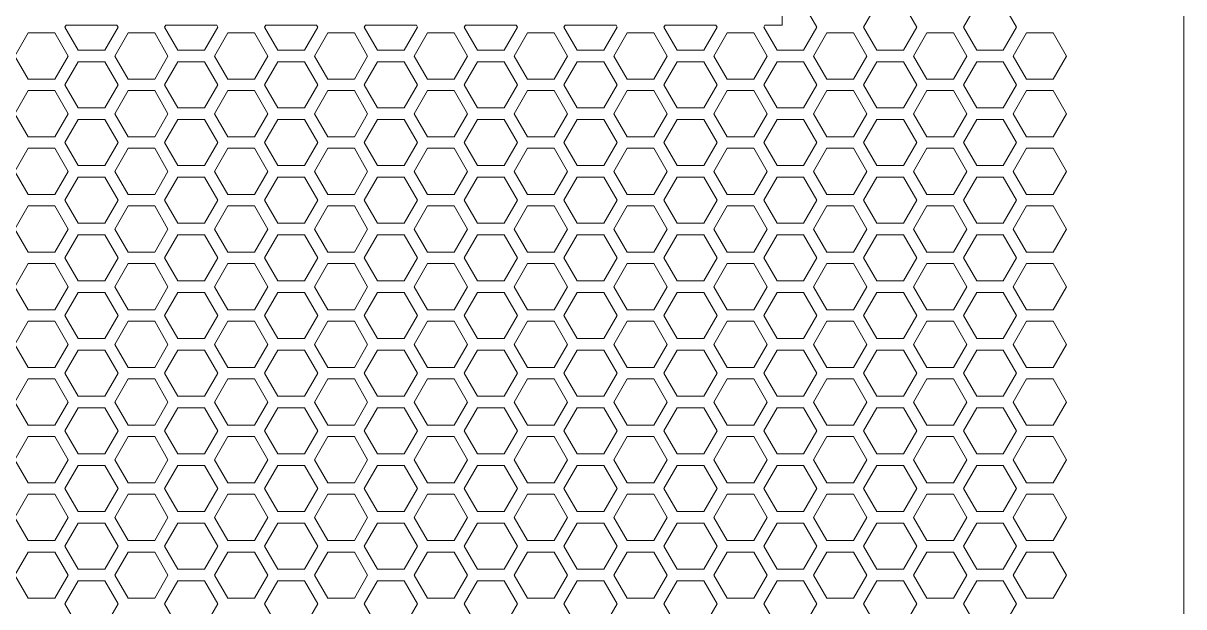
# Model space of a CAD drawing. Header units: millimetres. Extents: x 0 to 60, y -18 to 180.
# Drawn here: x 29.8 to 60, y 131.53 to 146.71 of the extents above; entities that cross this region are included whole.
import ezdxf

# ---------------------------------------------------------------- set-up
doc = ezdxf.new("R2010")
doc.units = ezdxf.units.MM
doc.layers.add('Visible (ANSI)', color=7, linetype='Continuous', lineweight=50)

msp = doc.modelspace()

# ---------------------------------------------------------------- linework, layer by layer
at = {"color": 0, "linetype": 'ByBlock', "lineweight": 5}
for p, q in [((60, 0), (60, 179.016)), ((60, 179), (60, 0)), ((60, 178.692), (60, 9.835)), ((60, 178.692), (60, 9.835)), ((60, 178.692), (60, 9.354)), ((60, 0), (60, 166.735))]:
    msp.add_line(p, q, dxfattribs=at)
at = {"lineweight": 5}
for p, q in [((60, 0), (60, 179)), ((60, 0), (60, 177.712)), ((60, 162), (60, 0))]:
    msp.add_line(p, q, dxfattribs=at)
at = {"color": 0, "lineweight": 5}
for p, q in [((50.454, 146.608), (50.108, 147.208)), ((52.013, 147.208), (51.666, 146.608)), ((53.052, 146.608), (52.706, 147.208)), ((54.611, 147.208), (54.264, 146.608)), ((55.65, 146.608), (55.304, 147.208)), ((30.914, 146.664), (30.882, 146.608)), ((30.882, 146.608), (31.229, 146.008)), ((31.922, 146.008), (32.268, 146.608)), ((32.268, 146.608), (32.236, 146.664)), ((33.512, 146.664), (33.48, 146.608)), ((33.48, 146.608), (33.827, 146.008)), ((34.52, 146.008), (34.866, 146.608)), ((34.866, 146.608), (34.834, 146.664)), ((36.11, 146.664), (36.078, 146.608)), ((36.078, 146.608), (36.425, 146.008)), ((37.118, 146.008), (37.464, 146.608)), ((37.464, 146.608), (37.432, 146.664)), ((38.708, 146.664), (38.676, 146.608)), ((38.676, 146.608), (39.023, 146.008)), ((39.716, 146.008), (40.062, 146.608)), ((40.062, 146.608), (40.03, 146.664)), ((41.306, 146.664), (41.274, 146.608)), ((41.274, 146.608), (41.621, 146.008)), ((42.314, 146.008), (42.66, 146.608)), ((42.66, 146.608), (42.628, 146.664)), ((43.904, 146.664), (43.872, 146.608)), ((43.872, 146.608), (44.219, 146.008)), ((44.912, 146.008), (45.258, 146.608)), ((45.258, 146.608), (45.226, 146.664)), ((46.502, 146.664), (46.47, 146.608)), ((46.47, 146.608), (46.817, 146.008)), ((47.51, 146.008), (47.856, 146.608)), ((47.856, 146.608), (47.824, 146.664)), ((49.1, 146.664), (49.068, 146.608)), ((49.068, 146.608), (49.415, 146.008)), ((50.108, 146.008), (50.454, 146.608)), ((51.666, 146.608), (52.013, 146.008)), ((52.706, 146.008), (53.052, 146.608)), ((54.264, 146.608), (54.611, 146.008)), ((55.304, 146.008), (55.65, 146.608)), ((29.93, 146.458), (29.583, 145.858)), ((30.623, 146.458), (29.93, 146.458)), ((30.969, 145.858), (30.623, 146.458)), ((32.528, 146.458), (32.181, 145.858)), ((33.221, 146.458), (32.528, 146.458)), ((33.567, 145.858), (33.221, 146.458)), ((35.126, 146.458), (34.779, 145.858)), ((35.819, 146.458), (35.126, 146.458)), ((36.165, 145.858), (35.819, 146.458)), ((37.724, 146.458), (37.377, 145.858)), ((38.417, 146.458), (37.724, 146.458)), ((38.763, 145.858), (38.417, 146.458)), ((40.322, 146.458), (39.975, 145.858)), ((41.015, 146.458), (40.322, 146.458)), ((41.361, 145.858), (41.015, 146.458)), ((42.92, 146.458), (42.573, 145.858)), ((43.613, 146.458), (42.92, 146.458)), ((43.959, 145.858), (43.613, 146.458)), ((45.518, 146.458), (45.171, 145.858)), ((46.211, 146.458), (45.518, 146.458)), ((46.557, 145.858), (46.211, 146.458)), ((48.116, 146.458), (47.769, 145.858)), ((48.809, 146.458), (48.116, 146.458)), ((49.155, 145.858), (48.809, 146.458)), ((50.714, 146.458), (50.367, 145.858)), ((51.407, 146.458), (50.714, 146.458)), ((51.753, 145.858), (51.407, 146.458)), ((53.312, 146.458), (52.965, 145.858)), ((54.005, 146.458), (53.312, 146.458)), ((54.351, 145.858), (54.005, 146.458)), ((55.91, 146.458), (55.563, 145.858)), ((56.603, 146.458), (55.91, 146.458)), ((56.949, 145.858), (56.603, 146.458)), ((31.229, 146.008), (31.922, 146.008)), ((33.827, 146.008), (34.52, 146.008)), ((36.425, 146.008), (37.118, 146.008)), ((39.023, 146.008), (39.716, 146.008)), ((41.621, 146.008), (42.314, 146.008)), ((44.219, 146.008), (44.912, 146.008)), ((46.817, 146.008), (47.51, 146.008)), ((49.415, 146.008), (50.108, 146.008)), ((52.013, 146.008), (52.706, 146.008)), ((54.611, 146.008), (55.304, 146.008)), ((29.583, 145.858), (29.93, 145.258)), ((30.623, 145.258), (30.969, 145.858)), ((31.229, 145.708), (30.882, 145.108)), ((31.922, 145.708), (31.229, 145.708)), ((32.268, 145.108), (31.922, 145.708)), ((32.181, 145.858), (32.528, 145.258)), ((33.221, 145.258), (33.567, 145.858)), ((33.827, 145.708), (33.48, 145.108)), ((34.52, 145.708), (33.827, 145.708)), ((34.866, 145.108), (34.52, 145.708)), ((34.779, 145.858), (35.126, 145.258)), ((35.819, 145.258), (36.165, 145.858)), ((36.425, 145.708), (36.078, 145.108)), ((37.118, 145.708), (36.425, 145.708)), ((37.464, 145.108), (37.118, 145.708)), ((37.377, 145.858), (37.724, 145.258)), ((38.417, 145.258), (38.763, 145.858)), ((39.023, 145.708), (38.676, 145.108)), ((39.716, 145.708), (39.023, 145.708)), ((40.062, 145.108), (39.716, 145.708)), ((39.975, 145.858), (40.322, 145.258)), ((41.015, 145.258), (41.361, 145.858)), ((41.621, 145.708), (41.274, 145.108)), ((42.314, 145.708), (41.621, 145.708)), ((42.66, 145.108), (42.314, 145.708)), ((42.573, 145.858), (42.92, 145.258)), ((43.613, 145.258), (43.959, 145.858)), ((44.219, 145.708), (43.872, 145.108)), ((44.912, 145.708), (44.219, 145.708)), ((45.258, 145.108), (44.912, 145.708)), ((45.171, 145.858), (45.518, 145.258)), ((46.211, 145.258), (46.557, 145.858)), ((46.817, 145.708), (46.47, 145.108)), ((47.51, 145.708), (46.817, 145.708)), ((47.856, 145.108), (47.51, 145.708)), ((47.769, 145.858), (48.116, 145.258)), ((48.809, 145.258), (49.155, 145.858)), ((49.415, 145.708), (49.068, 145.108)), ((50.108, 145.708), (49.415, 145.708)), ((50.454, 145.108), (50.108, 145.708)), ((50.367, 145.858), (50.714, 145.258)), ((51.407, 145.258), (51.753, 145.858)), ((52.013, 145.708), (51.666, 145.108)), ((52.706, 145.708), (52.013, 145.708)), ((53.052, 145.108), (52.706, 145.708)), ((52.965, 145.858), (53.312, 145.258)), ((54.005, 145.258), (54.351, 145.858)), ((54.611, 145.708), (54.264, 145.108)), ((55.304, 145.708), (54.611, 145.708)), ((55.65, 145.108), (55.304, 145.708)), ((55.563, 145.858), (55.91, 145.258)), ((56.603, 145.258), (56.949, 145.858)), ((29.93, 145.258), (30.623, 145.258)), ((30.882, 145.108), (31.229, 144.508)), ((31.922, 144.508), (32.268, 145.108)), ((32.528, 145.258), (33.221, 145.258)), ((33.48, 145.108), (33.827, 144.508)), ((34.52, 144.508), (34.866, 145.108)), ((35.126, 145.258), (35.819, 145.258)), ((36.078, 145.108), (36.425, 144.508)), ((37.118, 144.508), (37.464, 145.108)), ((37.724, 145.258), (38.417, 145.258)), ((38.676, 145.108), (39.023, 144.508)), ((39.716, 144.508), (40.062, 145.108)), ((40.322, 145.258), (41.015, 145.258)), ((41.274, 145.108), (41.621, 144.508)), ((42.314, 144.508), (42.66, 145.108)), ((42.92, 145.258), (43.613, 145.258)), ((43.872, 145.108), (44.219, 144.508)), ((44.912, 144.508), (45.258, 145.108)), ((45.518, 145.258), (46.211, 145.258)), ((46.47, 145.108), (46.817, 144.508)), ((47.51, 144.508), (47.856, 145.108)), ((48.116, 145.258), (48.809, 145.258)), ((49.068, 145.108), (49.415, 144.508)), ((50.108, 144.508), (50.454, 145.108)), ((50.714, 145.258), (51.407, 145.258)), ((51.666, 145.108), (52.013, 144.508)), ((52.706, 144.508), (53.052, 145.108)), ((53.312, 145.258), (54.005, 145.258)), ((54.264, 145.108), (54.611, 144.508)), ((55.304, 144.508), (55.65, 145.108)), ((55.91, 145.258), (56.603, 145.258)), ((29.93, 144.958), (29.583, 144.358)), ((30.623, 144.958), (29.93, 144.958)), ((30.969, 144.358), (30.623, 144.958)), ((32.528, 144.958), (32.181, 144.358)), ((33.221, 144.958), (32.528, 144.958)), ((33.567, 144.358), (33.221, 144.958)), ((35.126, 144.958), (34.779, 144.358)), ((35.819, 144.958), (35.126, 144.958)), ((36.165, 144.358), (35.819, 144.958)), ((37.724, 144.958), (37.377, 144.358)), ((38.417, 144.958), (37.724, 144.958)), ((38.763, 144.358), (38.417, 144.958)), ((40.322, 144.958), (39.975, 144.358)), ((41.015, 144.958), (40.322, 144.958)), ((41.361, 144.358), (41.015, 144.958)), ((42.92, 144.958), (42.573, 144.358)), ((43.613, 144.958), (42.92, 144.958)), ((43.959, 144.358), (43.613, 144.958)), ((45.518, 144.958), (45.171, 144.358)), ((46.211, 144.958), (45.518, 144.958)), ((46.557, 144.358), (46.211, 144.958)), ((48.116, 144.958), (47.769, 144.358)), ((48.809, 144.958), (48.116, 144.958)), ((49.155, 144.358), (48.809, 144.958)), ((50.714, 144.958), (50.367, 144.358)), ((51.407, 144.958), (50.714, 144.958)), ((51.753, 144.358), (51.407, 144.958)), ((53.312, 144.958), (52.965, 144.358)), ((54.005, 144.958), (53.312, 144.958)), ((54.351, 144.358), (54.005, 144.958)), ((55.91, 144.958), (55.563, 144.358)), ((56.603, 144.958), (55.91, 144.958)), ((56.949, 144.358), (56.603, 144.958)), ((29.583, 144.358), (29.93, 143.758)), ((30.623, 143.758), (30.969, 144.358)), ((31.229, 144.508), (31.922, 144.508)), ((32.181, 144.358), (32.528, 143.758)), ((33.221, 143.758), (33.567, 144.358)), ((33.827, 144.508), (34.52, 144.508)), ((34.779, 144.358), (35.126, 143.758)), ((35.819, 143.758), (36.165, 144.358)), ((36.425, 144.508), (37.118, 144.508)), ((37.377, 144.358), (37.724, 143.758)), ((38.417, 143.758), (38.763, 144.358)), ((39.023, 144.508), (39.716, 144.508)), ((39.975, 144.358), (40.322, 143.758)), ((41.015, 143.758), (41.361, 144.358)), ((41.621, 144.508), (42.314, 144.508)), ((42.573, 144.358), (42.92, 143.758)), ((43.613, 143.758), (43.959, 144.358)), ((44.219, 144.508), (44.912, 144.508)), ((45.171, 144.358), (45.518, 143.758)), ((46.211, 143.758), (46.557, 144.358)), ((46.817, 144.508), (47.51, 144.508)), ((47.769, 144.358), (48.116, 143.758)), ((48.809, 143.758), (49.155, 144.358)), ((49.415, 144.508), (50.108, 144.508)), ((50.367, 144.358), (50.714, 143.758)), ((51.407, 143.758), (51.753, 144.358)), ((52.013, 144.508), (52.706, 144.508)), ((52.965, 144.358), (53.312, 143.758)), ((54.005, 143.758), (54.351, 144.358)), ((54.611, 144.508), (55.304, 144.508)), ((55.563, 144.358), (55.91, 143.758)), ((56.603, 143.758), (56.949, 144.358)), ((31.229, 144.208), (30.882, 143.608)), ((31.922, 144.208), (31.229, 144.208)), ((32.268, 143.608), (31.922, 144.208)), ((33.827, 144.208), (33.48, 143.608)), ((34.52, 144.208), (33.827, 144.208)), ((34.866, 143.608), (34.52, 144.208)), ((36.425, 144.208), (36.078, 143.608)), ((37.118, 144.208), (36.425, 144.208)), ((37.464, 143.608), (37.118, 144.208)), ((39.023, 144.208), (38.676, 143.608)), ((39.716, 144.208), (39.023, 144.208)), ((40.062, 143.608), (39.716, 144.208)), ((41.621, 144.208), (41.274, 143.608)), ((42.314, 144.208), (41.621, 144.208)), ((42.66, 143.608), (42.314, 144.208)), ((44.219, 144.208), (43.872, 143.608)), ((44.912, 144.208), (44.219, 144.208)), ((45.258, 143.608), (44.912, 144.208)), ((46.817, 144.208), (46.47, 143.608)), ((47.51, 144.208), (46.817, 144.208)), ((47.856, 143.608), (47.51, 144.208)), ((49.415, 144.208), (49.068, 143.608)), ((50.108, 144.208), (49.415, 144.208)), ((50.454, 143.608), (50.108, 144.208)), ((52.013, 144.208), (51.666, 143.608)), ((52.706, 144.208), (52.013, 144.208)), ((53.052, 143.608), (52.706, 144.208)), ((54.611, 144.208), (54.264, 143.608)), ((55.304, 144.208), (54.611, 144.208)), ((55.65, 143.608), (55.304, 144.208)), ((29.93, 143.758), (30.623, 143.758)), ((32.528, 143.758), (33.221, 143.758)), ((35.126, 143.758), (35.819, 143.758)), ((37.724, 143.758), (38.417, 143.758)), ((40.322, 143.758), (41.015, 143.758)), ((42.92, 143.758), (43.613, 143.758)), ((45.518, 143.758), (46.211, 143.758)), ((48.116, 143.758), (48.809, 143.758)), ((50.714, 143.758), (51.407, 143.758)), ((53.312, 143.758), (54.005, 143.758)), ((55.91, 143.758), (56.603, 143.758)), ((29.93, 143.458), (29.583, 142.858)), ((30.623, 143.458), (29.93, 143.458)), ((30.969, 142.858), (30.623, 143.458)), ((30.882, 143.608), (31.229, 143.008)), ((31.922, 143.008), (32.268, 143.608)), ((32.528, 143.458), (32.181, 142.858)), ((33.221, 143.458), (32.528, 143.458)), ((33.567, 142.858), (33.221, 143.458)), ((33.48, 143.608), (33.827, 143.008)), ((34.52, 143.008), (34.866, 143.608)), ((35.126, 143.458), (34.779, 142.858)), ((35.819, 143.458), (35.126, 143.458)), ((36.165, 142.858), (35.819, 143.458)), ((36.078, 143.608), (36.425, 143.008)), ((37.118, 143.008), (37.464, 143.608)), ((37.724, 143.458), (37.377, 142.858)), ((38.417, 143.458), (37.724, 143.458)), ((38.763, 142.858), (38.417, 143.458)), ((38.676, 143.608), (39.023, 143.008)), ((39.716, 143.008), (40.062, 143.608)), ((40.322, 143.458), (39.975, 142.858)), ((41.015, 143.458), (40.322, 143.458)), ((41.361, 142.858), (41.015, 143.458)), ((41.274, 143.608), (41.621, 143.008)), ((42.314, 143.008), (42.66, 143.608)), ((42.92, 143.458), (42.573, 142.858)), ((43.613, 143.458), (42.92, 143.458)), ((43.959, 142.858), (43.613, 143.458)), ((43.872, 143.608), (44.219, 143.008)), ((44.912, 143.008), (45.258, 143.608)), ((45.518, 143.458), (45.171, 142.858)), ((46.211, 143.458), (45.518, 143.458)), ((46.557, 142.858), (46.211, 143.458)), ((46.47, 143.608), (46.817, 143.008)), ((47.51, 143.008), (47.856, 143.608)), ((48.116, 143.458), (47.769, 142.858)), ((48.809, 143.458), (48.116, 143.458)), ((49.155, 142.858), (48.809, 143.458)), ((49.068, 143.608), (49.415, 143.008)), ((50.108, 143.008), (50.454, 143.608)), ((50.714, 143.458), (50.367, 142.858)), ((51.407, 143.458), (50.714, 143.458)), ((51.753, 142.858), (51.407, 143.458)), ((51.666, 143.608), (52.013, 143.008)), ((52.706, 143.008), (53.052, 143.608)), ((53.312, 143.458), (52.965, 142.858)), ((54.005, 143.458), (53.312, 143.458)), ((54.351, 142.858), (54.005, 143.458)), ((54.264, 143.608), (54.611, 143.008)), ((55.304, 143.008), (55.65, 143.608)), ((55.91, 143.458), (55.563, 142.858)), ((56.603, 143.458), (55.91, 143.458)), ((56.949, 142.858), (56.603, 143.458)), ((29.583, 142.858), (29.93, 142.258)), ((30.623, 142.258), (30.969, 142.858)), ((31.229, 143.008), (31.922, 143.008)), ((32.181, 142.858), (32.528, 142.258)), ((33.221, 142.258), (33.567, 142.858)), ((33.827, 143.008), (34.52, 143.008)), ((34.779, 142.858), (35.126, 142.258)), ((35.819, 142.258), (36.165, 142.858)), ((36.425, 143.008), (37.118, 143.008)), ((37.377, 142.858), (37.724, 142.258)), ((38.417, 142.258), (38.763, 142.858)), ((39.023, 143.008), (39.716, 143.008)), ((39.975, 142.858), (40.322, 142.258)), ((41.015, 142.258), (41.361, 142.858)), ((41.621, 143.008), (42.314, 143.008)), ((42.573, 142.858), (42.92, 142.258)), ((43.613, 142.258), (43.959, 142.858)), ((44.219, 143.008), (44.912, 143.008)), ((45.171, 142.858), (45.518, 142.258)), ((46.211, 142.258), (46.557, 142.858)), ((46.817, 143.008), (47.51, 143.008)), ((47.769, 142.858), (48.116, 142.258)), ((48.809, 142.258), (49.155, 142.858)), ((49.415, 143.008), (50.108, 143.008)), ((50.367, 142.858), (50.714, 142.258)), ((51.407, 142.258), (51.753, 142.858)), ((52.013, 143.008), (52.706, 143.008)), ((52.965, 142.858), (53.312, 142.258)), ((54.005, 142.258), (54.351, 142.858)), ((54.611, 143.008), (55.304, 143.008)), ((55.563, 142.858), (55.91, 142.258)), ((56.603, 142.258), (56.949, 142.858)), ((31.229, 142.708), (30.882, 142.108)), ((31.922, 142.708), (31.229, 142.708)), ((32.268, 142.108), (31.922, 142.708)), ((33.827, 142.708), (33.48, 142.108)), ((34.52, 142.708), (33.827, 142.708)), ((34.866, 142.108), (34.52, 142.708)), ((36.425, 142.708), (36.078, 142.108)), ((37.118, 142.708), (36.425, 142.708)), ((37.464, 142.108), (37.118, 142.708)), ((39.023, 142.708), (38.676, 142.108)), ((39.716, 142.708), (39.023, 142.708)), ((40.062, 142.108), (39.716, 142.708)), ((41.621, 142.708), (41.274, 142.108)), ((42.314, 142.708), (41.621, 142.708)), ((42.66, 142.108), (42.314, 142.708)), ((44.219, 142.708), (43.872, 142.108)), ((44.912, 142.708), (44.219, 142.708)), ((45.258, 142.108), (44.912, 142.708)), ((46.817, 142.708), (46.47, 142.108)), ((47.51, 142.708), (46.817, 142.708)), ((47.856, 142.108), (47.51, 142.708)), ((49.415, 142.708), (49.068, 142.108)), ((50.108, 142.708), (49.415, 142.708)), ((50.454, 142.108), (50.108, 142.708)), ((52.013, 142.708), (51.666, 142.108)), ((52.706, 142.708), (52.013, 142.708)), ((53.052, 142.108), (52.706, 142.708)), ((54.611, 142.708), (54.264, 142.108)), ((55.304, 142.708), (54.611, 142.708)), ((55.65, 142.108), (55.304, 142.708)), ((29.93, 142.258), (30.623, 142.258)), ((32.528, 142.258), (33.221, 142.258)), ((35.126, 142.258), (35.819, 142.258)), ((37.724, 142.258), (38.417, 142.258)), ((40.322, 142.258), (41.015, 142.258)), ((42.92, 142.258), (43.613, 142.258)), ((45.518, 142.258), (46.211, 142.258)), ((48.116, 142.258), (48.809, 142.258)), ((50.714, 142.258), (51.407, 142.258)), ((53.312, 142.258), (54.005, 142.258)), ((55.91, 142.258), (56.603, 142.258)), ((29.93, 141.958), (29.583, 141.358)), ((30.623, 141.958), (29.93, 141.958)), ((30.969, 141.358), (30.623, 141.958)), ((30.882, 142.108), (31.229, 141.508)), ((31.922, 141.508), (32.268, 142.108)), ((32.528, 141.958), (32.181, 141.358)), ((33.221, 141.958), (32.528, 141.958)), ((33.567, 141.358), (33.221, 141.958)), ((33.48, 142.108), (33.827, 141.508)), ((34.52, 141.508), (34.866, 142.108)), ((35.126, 141.958), (34.779, 141.358)), ((35.819, 141.958), (35.126, 141.958)), ((36.165, 141.358), (35.819, 141.958)), ((36.078, 142.108), (36.425, 141.508)), ((37.118, 141.508), (37.464, 142.108)), ((37.724, 141.958), (37.377, 141.358)), ((38.417, 141.958), (37.724, 141.958)), ((38.763, 141.358), (38.417, 141.958)), ((38.676, 142.108), (39.023, 141.508)), ((39.716, 141.508), (40.062, 142.108)), ((40.322, 141.958), (39.975, 141.358)), ((41.015, 141.958), (40.322, 141.958)), ((41.361, 141.358), (41.015, 141.958)), ((41.274, 142.108), (41.621, 141.508)), ((42.314, 141.508), (42.66, 142.108)), ((42.92, 141.958), (42.573, 141.358)), ((43.613, 141.958), (42.92, 141.958)), ((43.959, 141.358), (43.613, 141.958)), ((43.872, 142.108), (44.219, 141.508)), ((44.912, 141.508), (45.258, 142.108)), ((45.518, 141.958), (45.171, 141.358)), ((46.211, 141.958), (45.518, 141.958)), ((46.557, 141.358), (46.211, 141.958)), ((46.47, 142.108), (46.817, 141.508)), ((47.51, 141.508), (47.856, 142.108)), ((48.116, 141.958), (47.769, 141.358)), ((48.809, 141.958), (48.116, 141.958)), ((49.155, 141.358), (48.809, 141.958)), ((49.068, 142.108), (49.415, 141.508)), ((50.108, 141.508), (50.454, 142.108)), ((50.714, 141.958), (50.367, 141.358)), ((51.407, 141.958), (50.714, 141.958)), ((51.753, 141.358), (51.407, 141.958)), ((51.666, 142.108), (52.013, 141.508)), ((52.706, 141.508), (53.052, 142.108)), ((53.312, 141.958), (52.965, 141.358)), ((54.005, 141.958), (53.312, 141.958)), ((54.351, 141.358), (54.005, 141.958)), ((54.264, 142.108), (54.611, 141.508)), ((55.304, 141.508), (55.65, 142.108)), ((55.91, 141.958), (55.563, 141.358)), ((56.603, 141.958), (55.91, 141.958)), ((56.949, 141.358), (56.603, 141.958)), ((29.583, 141.358), (29.93, 140.758)), ((30.623, 140.758), (30.969, 141.358)), ((31.229, 141.508), (31.922, 141.508)), ((32.181, 141.358), (32.528, 140.758)), ((33.221, 140.758), (33.567, 141.358)), ((33.827, 141.508), (34.52, 141.508)), ((34.779, 141.358), (35.126, 140.758)), ((35.819, 140.758), (36.165, 141.358)), ((36.425, 141.508), (37.118, 141.508)), ((37.377, 141.358), (37.724, 140.758)), ((38.417, 140.758), (38.763, 141.358)), ((39.023, 141.508), (39.716, 141.508)), ((39.975, 141.358), (40.322, 140.758)), ((41.015, 140.758), (41.361, 141.358)), ((41.621, 141.508), (42.314, 141.508)), ((42.573, 141.358), (42.92, 140.758)), ((43.613, 140.758), (43.959, 141.358)), ((44.219, 141.508), (44.912, 141.508)), ((45.171, 141.358), (45.518, 140.758)), ((46.211, 140.758), (46.557, 141.358)), ((46.817, 141.508), (47.51, 141.508)), ((47.769, 141.358), (48.116, 140.758)), ((48.809, 140.758), (49.155, 141.358)), ((49.415, 141.508), (50.108, 141.508)), ((50.367, 141.358), (50.714, 140.758)), ((51.407, 140.758), (51.753, 141.358)), ((52.013, 141.508), (52.706, 141.508)), ((52.965, 141.358), (53.312, 140.758)), ((54.005, 140.758), (54.351, 141.358)), ((54.611, 141.508), (55.304, 141.508)), ((55.563, 141.358), (55.91, 140.758)), ((56.603, 140.758), (56.949, 141.358)), ((31.229, 141.208), (30.882, 140.608)), ((31.922, 141.208), (31.229, 141.208)), ((32.268, 140.608), (31.922, 141.208)), ((33.827, 141.208), (33.48, 140.608)), ((34.52, 141.208), (33.827, 141.208)), ((34.866, 140.608), (34.52, 141.208)), ((36.425, 141.208), (36.078, 140.608)), ((37.118, 141.208), (36.425, 141.208)), ((37.464, 140.608), (37.118, 141.208)), ((39.023, 141.208), (38.676, 140.608)), ((39.716, 141.208), (39.023, 141.208)), ((40.062, 140.608), (39.716, 141.208)), ((41.621, 141.208), (41.274, 140.608)), ((42.314, 141.208), (41.621, 141.208)), ((42.66, 140.608), (42.314, 141.208)), ((44.219, 141.208), (43.872, 140.608)), ((44.912, 141.208), (44.219, 141.208)), ((45.258, 140.608), (44.912, 141.208)), ((46.817, 141.208), (46.47, 140.608)), ((47.51, 141.208), (46.817, 141.208)), ((47.856, 140.608), (47.51, 141.208)), ((49.415, 141.208), (49.068, 140.608)), ((50.108, 141.208), (49.415, 141.208)), ((50.454, 140.608), (50.108, 141.208)), ((52.013, 141.208), (51.666, 140.608)), ((52.706, 141.208), (52.013, 141.208)), ((53.052, 140.608), (52.706, 141.208)), ((54.611, 141.208), (54.264, 140.608)), ((55.304, 141.208), (54.611, 141.208)), ((55.65, 140.608), (55.304, 141.208)), ((29.93, 140.758), (30.623, 140.758)), ((32.528, 140.758), (33.221, 140.758)), ((35.126, 140.758), (35.819, 140.758)), ((37.724, 140.758), (38.417, 140.758)), ((40.322, 140.758), (41.015, 140.758)), ((42.92, 140.758), (43.613, 140.758)), ((45.518, 140.758), (46.211, 140.758)), ((48.116, 140.758), (48.809, 140.758)), ((50.714, 140.758), (51.407, 140.758)), ((53.312, 140.758), (54.005, 140.758)), ((55.91, 140.758), (56.603, 140.758)), ((29.93, 140.458), (29.583, 139.858)), ((30.623, 140.458), (29.93, 140.458)), ((30.969, 139.858), (30.623, 140.458)), ((30.882, 140.608), (31.229, 140.008)), ((31.922, 140.008), (32.268, 140.608)), ((32.528, 140.458), (32.181, 139.858)), ((33.221, 140.458), (32.528, 140.458)), ((33.567, 139.858), (33.221, 140.458)), ((33.48, 140.608), (33.827, 140.008)), ((34.52, 140.008), (34.866, 140.608)), ((35.126, 140.458), (34.779, 139.858)), ((35.819, 140.458), (35.126, 140.458)), ((36.165, 139.858), (35.819, 140.458)), ((36.078, 140.608), (36.425, 140.008)), ((37.118, 140.008), (37.464, 140.608)), ((37.724, 140.458), (37.377, 139.858)), ((38.417, 140.458), (37.724, 140.458)), ((38.763, 139.858), (38.417, 140.458)), ((38.676, 140.608), (39.023, 140.008)), ((39.716, 140.008), (40.062, 140.608)), ((40.322, 140.458), (39.975, 139.858)), ((41.015, 140.458), (40.322, 140.458)), ((41.361, 139.858), (41.015, 140.458)), ((41.274, 140.608), (41.621, 140.008)), ((42.314, 140.008), (42.66, 140.608)), ((42.92, 140.458), (42.573, 139.858)), ((43.613, 140.458), (42.92, 140.458)), ((43.959, 139.858), (43.613, 140.458)), ((43.872, 140.608), (44.219, 140.008)), ((44.912, 140.008), (45.258, 140.608)), ((45.518, 140.458), (45.171, 139.858)), ((46.211, 140.458), (45.518, 140.458)), ((46.557, 139.858), (46.211, 140.458)), ((46.47, 140.608), (46.817, 140.008)), ((47.51, 140.008), (47.856, 140.608)), ((48.116, 140.458), (47.769, 139.858)), ((48.809, 140.458), (48.116, 140.458)), ((49.155, 139.858), (48.809, 140.458)), ((49.068, 140.608), (49.415, 140.008)), ((50.108, 140.008), (50.454, 140.608)), ((50.714, 140.458), (50.367, 139.858)), ((51.407, 140.458), (50.714, 140.458)), ((51.753, 139.858), (51.407, 140.458)), ((51.666, 140.608), (52.013, 140.008)), ((52.706, 140.008), (53.052, 140.608)), ((53.312, 140.458), (52.965, 139.858)), ((54.005, 140.458), (53.312, 140.458)), ((54.351, 139.858), (54.005, 140.458)), ((54.264, 140.608), (54.611, 140.008)), ((55.304, 140.008), (55.65, 140.608)), ((55.91, 140.458), (55.563, 139.858)), ((56.603, 140.458), (55.91, 140.458)), ((56.949, 139.858), (56.603, 140.458)), ((29.583, 139.858), (29.93, 139.258)), ((30.623, 139.258), (30.969, 139.858)), ((31.229, 140.008), (31.922, 140.008)), ((32.181, 139.858), (32.528, 139.258)), ((33.221, 139.258), (33.567, 139.858)), ((33.827, 140.008), (34.52, 140.008)), ((34.779, 139.858), (35.126, 139.258)), ((35.819, 139.258), (36.165, 139.858)), ((36.425, 140.008), (37.118, 140.008)), ((37.377, 139.858), (37.724, 139.258)), ((38.417, 139.258), (38.763, 139.858)), ((39.023, 140.008), (39.716, 140.008)), ((39.975, 139.858), (40.322, 139.258)), ((41.015, 139.258), (41.361, 139.858)), ((41.621, 140.008), (42.314, 140.008)), ((42.573, 139.858), (42.92, 139.258)), ((43.613, 139.258), (43.959, 139.858)), ((44.219, 140.008), (44.912, 140.008)), ((45.171, 139.858), (45.518, 139.258)), ((46.211, 139.258), (46.557, 139.858)), ((46.817, 140.008), (47.51, 140.008)), ((47.769, 139.858), (48.116, 139.258)), ((48.809, 139.258), (49.155, 139.858)), ((49.415, 140.008), (50.108, 140.008)), ((50.367, 139.858), (50.714, 139.258)), ((51.407, 139.258), (51.753, 139.858)), ((52.013, 140.008), (52.706, 140.008)), ((52.965, 139.858), (53.312, 139.258)), ((54.005, 139.258), (54.351, 139.858)), ((54.611, 140.008), (55.304, 140.008)), ((55.563, 139.858), (55.91, 139.258)), ((56.603, 139.258), (56.949, 139.858)), ((31.229, 139.708), (30.882, 139.108)), ((31.922, 139.708), (31.229, 139.708)), ((32.268, 139.108), (31.922, 139.708)), ((33.827, 139.708), (33.48, 139.108)), ((34.52, 139.708), (33.827, 139.708)), ((34.866, 139.108), (34.52, 139.708)), ((36.425, 139.708), (36.078, 139.108)), ((37.118, 139.708), (36.425, 139.708)), ((37.464, 139.108), (37.118, 139.708)), ((39.023, 139.708), (38.676, 139.108)), ((39.716, 139.708), (39.023, 139.708)), ((40.062, 139.108), (39.716, 139.708)), ((41.621, 139.708), (41.274, 139.108)), ((42.314, 139.708), (41.621, 139.708)), ((42.66, 139.108), (42.314, 139.708)), ((44.219, 139.708), (43.872, 139.108)), ((44.912, 139.708), (44.219, 139.708)), ((45.258, 139.108), (44.912, 139.708)), ((46.817, 139.708), (46.47, 139.108)), ((47.51, 139.708), (46.817, 139.708)), ((47.856, 139.108), (47.51, 139.708)), ((49.415, 139.708), (49.068, 139.108)), ((50.108, 139.708), (49.415, 139.708)), ((50.454, 139.108), (50.108, 139.708)), ((52.013, 139.708), (51.666, 139.108)), ((52.706, 139.708), (52.013, 139.708)), ((53.052, 139.108), (52.706, 139.708)), ((54.611, 139.708), (54.264, 139.108)), ((55.304, 139.708), (54.611, 139.708)), ((55.65, 139.108), (55.304, 139.708)), ((29.93, 139.258), (30.623, 139.258)), ((32.528, 139.258), (33.221, 139.258)), ((35.126, 139.258), (35.819, 139.258)), ((37.724, 139.258), (38.417, 139.258)), ((40.322, 139.258), (41.015, 139.258)), ((42.92, 139.258), (43.613, 139.258)), ((45.518, 139.258), (46.211, 139.258)), ((48.116, 139.258), (48.809, 139.258)), ((50.714, 139.258), (51.407, 139.258)), ((53.312, 139.258), (54.005, 139.258)), ((55.91, 139.258), (56.603, 139.258)), ((29.93, 138.958), (29.583, 138.358)), ((30.623, 138.958), (29.93, 138.958)), ((30.969, 138.358), (30.623, 138.958)), ((30.882, 139.108), (31.229, 138.508)), ((31.922, 138.508), (32.268, 139.108)), ((32.528, 138.958), (32.181, 138.358)), ((33.221, 138.958), (32.528, 138.958)), ((33.567, 138.358), (33.221, 138.958)), ((33.48, 139.108), (33.827, 138.508)), ((34.52, 138.508), (34.866, 139.108)), ((35.126, 138.958), (34.779, 138.358)), ((35.819, 138.958), (35.126, 138.958)), ((36.165, 138.358), (35.819, 138.958)), ((36.078, 139.108), (36.425, 138.508)), ((37.118, 138.508), (37.464, 139.108)), ((37.724, 138.958), (37.377, 138.358)), ((38.417, 138.958), (37.724, 138.958)), ((38.763, 138.358), (38.417, 138.958)), ((38.676, 139.108), (39.023, 138.508)), ((39.716, 138.508), (40.062, 139.108)), ((40.322, 138.958), (39.975, 138.358)), ((41.015, 138.958), (40.322, 138.958)), ((41.361, 138.358), (41.015, 138.958)), ((41.274, 139.108), (41.621, 138.508)), ((42.314, 138.508), (42.66, 139.108)), ((42.92, 138.958), (42.573, 138.358)), ((43.613, 138.958), (42.92, 138.958)), ((43.959, 138.358), (43.613, 138.958)), ((43.872, 139.108), (44.219, 138.508)), ((44.912, 138.508), (45.258, 139.108)), ((45.518, 138.958), (45.171, 138.358)), ((46.211, 138.958), (45.518, 138.958)), ((46.557, 138.358), (46.211, 138.958)), ((46.47, 139.108), (46.817, 138.508)), ((47.51, 138.508), (47.856, 139.108)), ((48.116, 138.958), (47.769, 138.358)), ((48.809, 138.958), (48.116, 138.958)), ((49.155, 138.358), (48.809, 138.958)), ((49.068, 139.108), (49.415, 138.508)), ((50.108, 138.508), (50.454, 139.108)), ((50.714, 138.958), (50.367, 138.358)), ((51.407, 138.958), (50.714, 138.958)), ((51.753, 138.358), (51.407, 138.958)), ((51.666, 139.108), (52.013, 138.508)), ((52.706, 138.508), (53.052, 139.108)), ((53.312, 138.958), (52.965, 138.358)), ((54.005, 138.958), (53.312, 138.958)), ((54.351, 138.358), (54.005, 138.958)), ((54.264, 139.108), (54.611, 138.508)), ((55.304, 138.508), (55.65, 139.108)), ((55.91, 138.958), (55.563, 138.358)), ((56.603, 138.958), (55.91, 138.958)), ((56.949, 138.358), (56.603, 138.958)), ((29.583, 138.358), (29.93, 137.758)), ((30.623, 137.758), (30.969, 138.358)), ((31.229, 138.508), (31.922, 138.508)), ((32.181, 138.358), (32.528, 137.758)), ((33.221, 137.758), (33.567, 138.358)), ((33.827, 138.508), (34.52, 138.508)), ((34.779, 138.358), (35.126, 137.758)), ((35.819, 137.758), (36.165, 138.358)), ((36.425, 138.508), (37.118, 138.508)), ((37.377, 138.358), (37.724, 137.758)), ((38.417, 137.758), (38.763, 138.358)), ((39.023, 138.508), (39.716, 138.508)), ((39.975, 138.358), (40.322, 137.758)), ((41.015, 137.758), (41.361, 138.358)), ((41.621, 138.508), (42.314, 138.508)), ((42.573, 138.358), (42.92, 137.758)), ((43.613, 137.758), (43.959, 138.358)), ((44.219, 138.508), (44.912, 138.508)), ((45.171, 138.358), (45.518, 137.758)), ((46.211, 137.758), (46.557, 138.358)), ((46.817, 138.508), (47.51, 138.508)), ((47.769, 138.358), (48.116, 137.758)), ((48.809, 137.758), (49.155, 138.358)), ((49.415, 138.508), (50.108, 138.508)), ((50.367, 138.358), (50.714, 137.758)), ((51.407, 137.758), (51.753, 138.358)), ((52.013, 138.508), (52.706, 138.508)), ((52.965, 138.358), (53.312, 137.758)), ((54.005, 137.758), (54.351, 138.358)), ((54.611, 138.508), (55.304, 138.508)), ((55.563, 138.358), (55.91, 137.758)), ((56.603, 137.758), (56.949, 138.358)), ((31.229, 138.208), (30.882, 137.608)), ((31.922, 138.208), (31.229, 138.208)), ((32.268, 137.608), (31.922, 138.208)), ((33.827, 138.208), (33.48, 137.608)), ((34.52, 138.208), (33.827, 138.208)), ((34.866, 137.608), (34.52, 138.208)), ((36.425, 138.208), (36.078, 137.608)), ((37.118, 138.208), (36.425, 138.208)), ((37.464, 137.608), (37.118, 138.208)), ((39.023, 138.208), (38.676, 137.608)), ((39.716, 138.208), (39.023, 138.208)), ((40.062, 137.608), (39.716, 138.208)), ((41.621, 138.208), (41.274, 137.608)), ((42.314, 138.208), (41.621, 138.208)), ((42.66, 137.608), (42.314, 138.208)), ((44.219, 138.208), (43.872, 137.608)), ((44.912, 138.208), (44.219, 138.208)), ((45.258, 137.608), (44.912, 138.208)), ((46.817, 138.208), (46.47, 137.608)), ((47.51, 138.208), (46.817, 138.208)), ((47.856, 137.608), (47.51, 138.208)), ((49.415, 138.208), (49.068, 137.608)), ((50.108, 138.208), (49.415, 138.208)), ((50.454, 137.608), (50.108, 138.208)), ((52.013, 138.208), (51.666, 137.608)), ((52.706, 138.208), (52.013, 138.208)), ((53.052, 137.608), (52.706, 138.208)), ((54.611, 138.208), (54.264, 137.608)), ((55.304, 138.208), (54.611, 138.208)), ((55.65, 137.608), (55.304, 138.208)), ((29.93, 137.758), (30.623, 137.758)), ((32.528, 137.758), (33.221, 137.758)), ((35.126, 137.758), (35.819, 137.758)), ((37.724, 137.758), (38.417, 137.758)), ((40.322, 137.758), (41.015, 137.758)), ((42.92, 137.758), (43.613, 137.758)), ((45.518, 137.758), (46.211, 137.758)), ((48.116, 137.758), (48.809, 137.758)), ((50.714, 137.758), (51.407, 137.758)), ((53.312, 137.758), (54.005, 137.758)), ((55.91, 137.758), (56.603, 137.758)), ((29.93, 137.458), (29.583, 136.858)), ((30.623, 137.458), (29.93, 137.458)), ((30.969, 136.858), (30.623, 137.458)), ((30.882, 137.608), (31.229, 137.008)), ((31.922, 137.008), (32.268, 137.608)), ((32.528, 137.458), (32.181, 136.858)), ((33.221, 137.458), (32.528, 137.458)), ((33.567, 136.858), (33.221, 137.458)), ((33.48, 137.608), (33.827, 137.008)), ((34.52, 137.008), (34.866, 137.608)), ((35.126, 137.458), (34.779, 136.858)), ((35.819, 137.458), (35.126, 137.458)), ((36.165, 136.858), (35.819, 137.458)), ((36.078, 137.608), (36.425, 137.008)), ((37.118, 137.008), (37.464, 137.608)), ((37.724, 137.458), (37.377, 136.858)), ((38.417, 137.458), (37.724, 137.458)), ((38.763, 136.858), (38.417, 137.458)), ((38.676, 137.608), (39.023, 137.008)), ((39.716, 137.008), (40.062, 137.608)), ((40.322, 137.458), (39.975, 136.858)), ((41.015, 137.458), (40.322, 137.458)), ((41.361, 136.858), (41.015, 137.458)), ((41.274, 137.608), (41.621, 137.008)), ((42.314, 137.008), (42.66, 137.608)), ((42.92, 137.458), (42.573, 136.858)), ((43.613, 137.458), (42.92, 137.458)), ((43.959, 136.858), (43.613, 137.458)), ((43.872, 137.608), (44.219, 137.008)), ((44.912, 137.008), (45.258, 137.608)), ((45.518, 137.458), (45.171, 136.858)), ((46.211, 137.458), (45.518, 137.458)), ((46.557, 136.858), (46.211, 137.458)), ((46.47, 137.608), (46.817, 137.008)), ((47.51, 137.008), (47.856, 137.608)), ((48.116, 137.458), (47.769, 136.858)), ((48.809, 137.458), (48.116, 137.458)), ((49.155, 136.858), (48.809, 137.458)), ((49.068, 137.608), (49.415, 137.008)), ((50.108, 137.008), (50.454, 137.608)), ((50.714, 137.458), (50.367, 136.858)), ((51.407, 137.458), (50.714, 137.458)), ((51.753, 136.858), (51.407, 137.458)), ((51.666, 137.608), (52.013, 137.008)), ((52.706, 137.008), (53.052, 137.608)), ((53.312, 137.458), (52.965, 136.858)), ((54.005, 137.458), (53.312, 137.458)), ((54.351, 136.858), (54.005, 137.458)), ((54.264, 137.608), (54.611, 137.008)), ((55.304, 137.008), (55.65, 137.608)), ((55.91, 137.458), (55.563, 136.858)), ((56.603, 137.458), (55.91, 137.458)), ((56.949, 136.858), (56.603, 137.458)), ((29.583, 136.858), (29.93, 136.258)), ((30.623, 136.258), (30.969, 136.858)), ((31.229, 137.008), (31.922, 137.008)), ((32.181, 136.858), (32.528, 136.258)), ((33.221, 136.258), (33.567, 136.858)), ((33.827, 137.008), (34.52, 137.008)), ((34.779, 136.858), (35.126, 136.258)), ((35.819, 136.258), (36.165, 136.858)), ((36.425, 137.008), (37.118, 137.008)), ((37.377, 136.858), (37.724, 136.258)), ((38.417, 136.258), (38.763, 136.858)), ((39.023, 137.008), (39.716, 137.008)), ((39.975, 136.858), (40.322, 136.258)), ((41.015, 136.258), (41.361, 136.858)), ((41.621, 137.008), (42.314, 137.008)), ((42.573, 136.858), (42.92, 136.258)), ((43.613, 136.258), (43.959, 136.858)), ((44.219, 137.008), (44.912, 137.008)), ((45.171, 136.858), (45.518, 136.258)), ((46.211, 136.258), (46.557, 136.858)), ((46.817, 137.008), (47.51, 137.008)), ((47.769, 136.858), (48.116, 136.258)), ((48.809, 136.258), (49.155, 136.858)), ((49.415, 137.008), (50.108, 137.008)), ((50.367, 136.858), (50.714, 136.258)), ((51.407, 136.258), (51.753, 136.858)), ((52.013, 137.008), (52.706, 137.008)), ((52.965, 136.858), (53.312, 136.258)), ((54.005, 136.258), (54.351, 136.858)), ((54.611, 137.008), (55.304, 137.008)), ((55.563, 136.858), (55.91, 136.258)), ((56.603, 136.258), (56.949, 136.858)), ((31.229, 136.708), (30.882, 136.108)), ((31.922, 136.708), (31.229, 136.708)), ((32.268, 136.108), (31.922, 136.708)), ((33.827, 136.708), (33.48, 136.108)), ((34.52, 136.708), (33.827, 136.708)), ((34.866, 136.108), (34.52, 136.708)), ((36.425, 136.708), (36.078, 136.108)), ((37.118, 136.708), (36.425, 136.708)), ((37.464, 136.108), (37.118, 136.708)), ((39.023, 136.708), (38.676, 136.108)), ((39.716, 136.708), (39.023, 136.708)), ((40.062, 136.108), (39.716, 136.708)), ((41.621, 136.708), (41.274, 136.108)), ((42.314, 136.708), (41.621, 136.708)), ((42.66, 136.108), (42.314, 136.708)), ((44.219, 136.708), (43.872, 136.108)), ((44.912, 136.708), (44.219, 136.708)), ((45.258, 136.108), (44.912, 136.708)), ((46.817, 136.708), (46.47, 136.108)), ((47.51, 136.708), (46.817, 136.708)), ((47.856, 136.108), (47.51, 136.708)), ((49.415, 136.708), (49.068, 136.108)), ((50.108, 136.708), (49.415, 136.708)), ((50.454, 136.108), (50.108, 136.708)), ((52.013, 136.708), (51.666, 136.108)), ((52.706, 136.708), (52.013, 136.708)), ((53.052, 136.108), (52.706, 136.708)), ((54.611, 136.708), (54.264, 136.108)), ((55.304, 136.708), (54.611, 136.708)), ((55.65, 136.108), (55.304, 136.708)), ((29.93, 136.258), (30.623, 136.258)), ((32.528, 136.258), (33.221, 136.258)), ((35.126, 136.258), (35.819, 136.258)), ((37.724, 136.258), (38.417, 136.258)), ((40.322, 136.258), (41.015, 136.258)), ((42.92, 136.258), (43.613, 136.258)), ((45.518, 136.258), (46.211, 136.258)), ((48.116, 136.258), (48.809, 136.258)), ((50.714, 136.258), (51.407, 136.258)), ((53.312, 136.258), (54.005, 136.258)), ((55.91, 136.258), (56.603, 136.258)), ((29.93, 135.958), (29.583, 135.358)), ((30.623, 135.958), (29.93, 135.958)), ((30.969, 135.358), (30.623, 135.958)), ((30.882, 136.108), (31.229, 135.508)), ((31.922, 135.508), (32.268, 136.108)), ((32.528, 135.958), (32.181, 135.358)), ((33.221, 135.958), (32.528, 135.958)), ((33.567, 135.358), (33.221, 135.958)), ((33.48, 136.108), (33.827, 135.508)), ((34.52, 135.508), (34.866, 136.108)), ((35.126, 135.958), (34.779, 135.358)), ((35.819, 135.958), (35.126, 135.958)), ((36.165, 135.358), (35.819, 135.958)), ((36.078, 136.108), (36.425, 135.508)), ((37.118, 135.508), (37.464, 136.108)), ((37.724, 135.958), (37.377, 135.358)), ((38.417, 135.958), (37.724, 135.958)), ((38.763, 135.358), (38.417, 135.958)), ((38.676, 136.108), (39.023, 135.508)), ((39.716, 135.508), (40.062, 136.108)), ((40.322, 135.958), (39.975, 135.358)), ((41.015, 135.958), (40.322, 135.958)), ((41.361, 135.358), (41.015, 135.958)), ((41.274, 136.108), (41.621, 135.508)), ((42.314, 135.508), (42.66, 136.108)), ((42.92, 135.958), (42.573, 135.358)), ((43.613, 135.958), (42.92, 135.958)), ((43.959, 135.358), (43.613, 135.958)), ((43.872, 136.108), (44.219, 135.508)), ((44.912, 135.508), (45.258, 136.108)), ((45.518, 135.958), (45.171, 135.358)), ((46.211, 135.958), (45.518, 135.958)), ((46.557, 135.358), (46.211, 135.958)), ((46.47, 136.108), (46.817, 135.508)), ((47.51, 135.508), (47.856, 136.108)), ((48.116, 135.958), (47.769, 135.358)), ((48.809, 135.958), (48.116, 135.958)), ((49.155, 135.358), (48.809, 135.958)), ((49.068, 136.108), (49.415, 135.508)), ((50.108, 135.508), (50.454, 136.108)), ((50.714, 135.958), (50.367, 135.358)), ((51.407, 135.958), (50.714, 135.958)), ((51.753, 135.358), (51.407, 135.958)), ((51.666, 136.108), (52.013, 135.508)), ((52.706, 135.508), (53.052, 136.108)), ((53.312, 135.958), (52.965, 135.358)), ((54.005, 135.958), (53.312, 135.958)), ((54.351, 135.358), (54.005, 135.958)), ((54.264, 136.108), (54.611, 135.508)), ((55.304, 135.508), (55.65, 136.108)), ((55.91, 135.958), (55.563, 135.358)), ((56.603, 135.958), (55.91, 135.958)), ((56.949, 135.358), (56.603, 135.958)), ((29.583, 135.358), (29.93, 134.758)), ((30.623, 134.758), (30.969, 135.358)), ((31.229, 135.508), (31.922, 135.508)), ((32.181, 135.358), (32.528, 134.758)), ((33.221, 134.758), (33.567, 135.358)), ((33.827, 135.508), (34.52, 135.508)), ((34.779, 135.358), (35.126, 134.758)), ((35.819, 134.758), (36.165, 135.358)), ((36.425, 135.508), (37.118, 135.508)), ((37.377, 135.358), (37.724, 134.758)), ((38.417, 134.758), (38.763, 135.358)), ((39.023, 135.508), (39.716, 135.508)), ((39.975, 135.358), (40.322, 134.758)), ((41.015, 134.758), (41.361, 135.358)), ((41.621, 135.508), (42.314, 135.508)), ((42.573, 135.358), (42.92, 134.758)), ((43.613, 134.758), (43.959, 135.358)), ((44.219, 135.508), (44.912, 135.508)), ((45.171, 135.358), (45.518, 134.758)), ((46.211, 134.758), (46.557, 135.358)), ((46.817, 135.508), (47.51, 135.508)), ((47.769, 135.358), (48.116, 134.758)), ((48.809, 134.758), (49.155, 135.358)), ((49.415, 135.508), (50.108, 135.508)), ((50.367, 135.358), (50.714, 134.758)), ((51.407, 134.758), (51.753, 135.358)), ((52.013, 135.508), (52.706, 135.508)), ((52.965, 135.358), (53.312, 134.758)), ((54.005, 134.758), (54.351, 135.358)), ((54.611, 135.508), (55.304, 135.508)), ((55.563, 135.358), (55.91, 134.758)), ((56.603, 134.758), (56.949, 135.358)), ((31.229, 135.208), (30.882, 134.608)), ((31.922, 135.208), (31.229, 135.208)), ((32.268, 134.608), (31.922, 135.208)), ((33.827, 135.208), (33.48, 134.608)), ((34.52, 135.208), (33.827, 135.208)), ((34.866, 134.608), (34.52, 135.208)), ((36.425, 135.208), (36.078, 134.608)), ((37.118, 135.208), (36.425, 135.208)), ((37.464, 134.608), (37.118, 135.208)), ((39.023, 135.208), (38.676, 134.608)), ((39.716, 135.208), (39.023, 135.208)), ((40.062, 134.608), (39.716, 135.208)), ((41.621, 135.208), (41.274, 134.608)), ((42.314, 135.208), (41.621, 135.208)), ((42.66, 134.608), (42.314, 135.208)), ((44.219, 135.208), (43.872, 134.608)), ((44.912, 135.208), (44.219, 135.208)), ((45.258, 134.608), (44.912, 135.208)), ((46.817, 135.208), (46.47, 134.608)), ((47.51, 135.208), (46.817, 135.208)), ((47.856, 134.608), (47.51, 135.208)), ((49.415, 135.208), (49.068, 134.608)), ((50.108, 135.208), (49.415, 135.208)), ((50.454, 134.608), (50.108, 135.208)), ((52.013, 135.208), (51.666, 134.608)), ((52.706, 135.208), (52.013, 135.208)), ((53.052, 134.608), (52.706, 135.208)), ((54.611, 135.208), (54.264, 134.608)), ((55.304, 135.208), (54.611, 135.208)), ((55.65, 134.608), (55.304, 135.208)), ((29.93, 134.758), (30.623, 134.758)), ((32.528, 134.758), (33.221, 134.758)), ((35.126, 134.758), (35.819, 134.758)), ((37.724, 134.758), (38.417, 134.758)), ((40.322, 134.758), (41.015, 134.758)), ((42.92, 134.758), (43.613, 134.758)), ((45.518, 134.758), (46.211, 134.758)), ((48.116, 134.758), (48.809, 134.758)), ((50.714, 134.758), (51.407, 134.758)), ((53.312, 134.758), (54.005, 134.758)), ((55.91, 134.758), (56.603, 134.758)), ((29.93, 134.458), (29.583, 133.858)), ((30.623, 134.458), (29.93, 134.458)), ((30.969, 133.858), (30.623, 134.458)), ((30.882, 134.608), (31.229, 134.008)), ((31.922, 134.008), (32.268, 134.608)), ((32.528, 134.458), (32.181, 133.858)), ((33.221, 134.458), (32.528, 134.458)), ((33.567, 133.858), (33.221, 134.458)), ((33.48, 134.608), (33.827, 134.008)), ((34.52, 134.008), (34.866, 134.608)), ((35.126, 134.458), (34.779, 133.858)), ((35.819, 134.458), (35.126, 134.458)), ((36.165, 133.858), (35.819, 134.458)), ((36.078, 134.608), (36.425, 134.008)), ((37.118, 134.008), (37.464, 134.608)), ((37.724, 134.458), (37.377, 133.858)), ((38.417, 134.458), (37.724, 134.458)), ((38.763, 133.858), (38.417, 134.458)), ((38.676, 134.608), (39.023, 134.008)), ((39.716, 134.008), (40.062, 134.608)), ((40.322, 134.458), (39.975, 133.858)), ((41.015, 134.458), (40.322, 134.458)), ((41.361, 133.858), (41.015, 134.458)), ((41.274, 134.608), (41.621, 134.008)), ((42.314, 134.008), (42.66, 134.608)), ((42.92, 134.458), (42.573, 133.858)), ((43.613, 134.458), (42.92, 134.458)), ((43.959, 133.858), (43.613, 134.458)), ((43.872, 134.608), (44.219, 134.008)), ((44.912, 134.008), (45.258, 134.608)), ((45.518, 134.458), (45.171, 133.858)), ((46.211, 134.458), (45.518, 134.458)), ((46.557, 133.858), (46.211, 134.458)), ((46.47, 134.608), (46.817, 134.008)), ((47.51, 134.008), (47.856, 134.608)), ((48.116, 134.458), (47.769, 133.858)), ((48.809, 134.458), (48.116, 134.458)), ((49.155, 133.858), (48.809, 134.458)), ((49.068, 134.608), (49.415, 134.008)), ((50.108, 134.008), (50.454, 134.608)), ((50.714, 134.458), (50.367, 133.858)), ((51.407, 134.458), (50.714, 134.458)), ((51.753, 133.858), (51.407, 134.458)), ((51.666, 134.608), (52.013, 134.008)), ((52.706, 134.008), (53.052, 134.608)), ((53.312, 134.458), (52.965, 133.858)), ((54.005, 134.458), (53.312, 134.458)), ((54.351, 133.858), (54.005, 134.458)), ((54.264, 134.608), (54.611, 134.008)), ((55.304, 134.008), (55.65, 134.608)), ((55.91, 134.458), (55.563, 133.858)), ((56.603, 134.458), (55.91, 134.458)), ((56.949, 133.858), (56.603, 134.458)), ((29.583, 133.858), (29.93, 133.258)), ((30.623, 133.258), (30.969, 133.858)), ((31.229, 134.008), (31.922, 134.008)), ((32.181, 133.858), (32.528, 133.258)), ((33.221, 133.258), (33.567, 133.858)), ((33.827, 134.008), (34.52, 134.008)), ((34.779, 133.858), (35.126, 133.258)), ((35.819, 133.258), (36.165, 133.858)), ((36.425, 134.008), (37.118, 134.008)), ((37.377, 133.858), (37.724, 133.258)), ((38.417, 133.258), (38.763, 133.858)), ((39.023, 134.008), (39.716, 134.008)), ((39.975, 133.858), (40.322, 133.258)), ((41.015, 133.258), (41.361, 133.858)), ((41.621, 134.008), (42.314, 134.008)), ((42.573, 133.858), (42.92, 133.258)), ((43.613, 133.258), (43.959, 133.858)), ((44.219, 134.008), (44.912, 134.008)), ((45.171, 133.858), (45.518, 133.258)), ((46.211, 133.258), (46.557, 133.858)), ((46.817, 134.008), (47.51, 134.008)), ((47.769, 133.858), (48.116, 133.258)), ((48.809, 133.258), (49.155, 133.858)), ((49.415, 134.008), (50.108, 134.008)), ((50.367, 133.858), (50.714, 133.258)), ((51.407, 133.258), (51.753, 133.858)), ((52.013, 134.008), (52.706, 134.008)), ((52.965, 133.858), (53.312, 133.258)), ((54.005, 133.258), (54.351, 133.858)), ((54.611, 134.008), (55.304, 134.008)), ((55.563, 133.858), (55.91, 133.258)), ((56.603, 133.258), (56.949, 133.858)), ((31.229, 133.708), (30.882, 133.108)), ((31.922, 133.708), (31.229, 133.708)), ((32.268, 133.108), (31.922, 133.708)), ((33.827, 133.708), (33.48, 133.108)), ((34.52, 133.708), (33.827, 133.708)), ((34.866, 133.108), (34.52, 133.708)), ((36.425, 133.708), (36.078, 133.108)), ((37.118, 133.708), (36.425, 133.708)), ((37.464, 133.108), (37.118, 133.708)), ((39.023, 133.708), (38.676, 133.108)), ((39.716, 133.708), (39.023, 133.708)), ((40.062, 133.108), (39.716, 133.708)), ((41.621, 133.708), (41.274, 133.108)), ((42.314, 133.708), (41.621, 133.708)), ((42.66, 133.108), (42.314, 133.708)), ((44.219, 133.708), (43.872, 133.108)), ((44.912, 133.708), (44.219, 133.708)), ((45.258, 133.108), (44.912, 133.708)), ((46.817, 133.708), (46.47, 133.108)), ((47.51, 133.708), (46.817, 133.708)), ((47.856, 133.108), (47.51, 133.708)), ((49.415, 133.708), (49.068, 133.108)), ((50.108, 133.708), (49.415, 133.708)), ((50.454, 133.108), (50.108, 133.708)), ((52.013, 133.708), (51.666, 133.108)), ((52.706, 133.708), (52.013, 133.708)), ((53.052, 133.108), (52.706, 133.708)), ((54.611, 133.708), (54.264, 133.108)), ((55.304, 133.708), (54.611, 133.708)), ((55.65, 133.108), (55.304, 133.708)), ((29.93, 133.258), (30.623, 133.258)), ((32.528, 133.258), (33.221, 133.258)), ((35.126, 133.258), (35.819, 133.258)), ((37.724, 133.258), (38.417, 133.258)), ((40.322, 133.258), (41.015, 133.258)), ((42.92, 133.258), (43.613, 133.258)), ((45.518, 133.258), (46.211, 133.258)), ((48.116, 133.258), (48.809, 133.258)), ((50.714, 133.258), (51.407, 133.258)), ((53.312, 133.258), (54.005, 133.258)), ((55.91, 133.258), (56.603, 133.258)), ((29.93, 132.958), (29.583, 132.358)), ((30.623, 132.958), (29.93, 132.958)), ((30.969, 132.358), (30.623, 132.958)), ((30.882, 133.108), (31.229, 132.508)), ((31.922, 132.508), (32.268, 133.108)), ((32.528, 132.958), (32.181, 132.358)), ((33.221, 132.958), (32.528, 132.958)), ((33.567, 132.358), (33.221, 132.958)), ((33.48, 133.108), (33.827, 132.508)), ((34.52, 132.508), (34.866, 133.108)), ((35.126, 132.958), (34.779, 132.358)), ((35.819, 132.958), (35.126, 132.958)), ((36.165, 132.358), (35.819, 132.958)), ((36.078, 133.108), (36.425, 132.508)), ((37.118, 132.508), (37.464, 133.108)), ((37.724, 132.958), (37.377, 132.358)), ((38.417, 132.958), (37.724, 132.958)), ((38.763, 132.358), (38.417, 132.958)), ((38.676, 133.108), (39.023, 132.508)), ((39.716, 132.508), (40.062, 133.108)), ((40.322, 132.958), (39.975, 132.358)), ((41.015, 132.958), (40.322, 132.958)), ((41.361, 132.358), (41.015, 132.958)), ((41.274, 133.108), (41.621, 132.508)), ((42.314, 132.508), (42.66, 133.108)), ((42.92, 132.958), (42.573, 132.358)), ((43.613, 132.958), (42.92, 132.958)), ((43.959, 132.358), (43.613, 132.958)), ((43.872, 133.108), (44.219, 132.508)), ((44.912, 132.508), (45.258, 133.108)), ((45.518, 132.958), (45.171, 132.358)), ((46.211, 132.958), (45.518, 132.958)), ((46.557, 132.358), (46.211, 132.958)), ((46.47, 133.108), (46.817, 132.508)), ((47.51, 132.508), (47.856, 133.108)), ((48.116, 132.958), (47.769, 132.358)), ((48.809, 132.958), (48.116, 132.958)), ((49.155, 132.358), (48.809, 132.958)), ((49.068, 133.108), (49.415, 132.508)), ((50.108, 132.508), (50.454, 133.108)), ((50.714, 132.958), (50.367, 132.358)), ((51.407, 132.958), (50.714, 132.958)), ((51.753, 132.358), (51.407, 132.958)), ((51.666, 133.108), (52.013, 132.508)), ((52.706, 132.508), (53.052, 133.108)), ((53.312, 132.958), (52.965, 132.358)), ((54.005, 132.958), (53.312, 132.958)), ((54.351, 132.358), (54.005, 132.958)), ((54.264, 133.108), (54.611, 132.508)), ((55.304, 132.508), (55.65, 133.108)), ((55.91, 132.958), (55.563, 132.358)), ((56.603, 132.958), (55.91, 132.958)), ((56.949, 132.358), (56.603, 132.958)), ((29.583, 132.358), (29.93, 131.758)), ((30.623, 131.758), (30.969, 132.358)), ((31.229, 132.508), (31.922, 132.508)), ((32.181, 132.358), (32.528, 131.758)), ((33.221, 131.758), (33.567, 132.358)), ((33.827, 132.508), (34.52, 132.508)), ((34.779, 132.358), (35.126, 131.758)), ((35.819, 131.758), (36.165, 132.358)), ((36.425, 132.508), (37.118, 132.508)), ((37.377, 132.358), (37.724, 131.758)), ((38.417, 131.758), (38.763, 132.358)), ((39.023, 132.508), (39.716, 132.508)), ((39.975, 132.358), (40.322, 131.758)), ((41.015, 131.758), (41.361, 132.358)), ((41.621, 132.508), (42.314, 132.508)), ((42.573, 132.358), (42.92, 131.758)), ((43.613, 131.758), (43.959, 132.358)), ((44.219, 132.508), (44.912, 132.508)), ((45.171, 132.358), (45.518, 131.758)), ((46.211, 131.758), (46.557, 132.358)), ((46.817, 132.508), (47.51, 132.508)), ((47.769, 132.358), (48.116, 131.758)), ((48.809, 131.758), (49.155, 132.358)), ((49.415, 132.508), (50.108, 132.508)), ((50.367, 132.358), (50.714, 131.758)), ((51.407, 131.758), (51.753, 132.358)), ((52.013, 132.508), (52.706, 132.508)), ((52.965, 132.358), (53.312, 131.758)), ((54.005, 131.758), (54.351, 132.358)), ((54.611, 132.508), (55.304, 132.508)), ((55.563, 132.358), (55.91, 131.758)), ((56.603, 131.758), (56.949, 132.358)), ((31.229, 132.208), (30.882, 131.608)), ((31.922, 132.208), (31.229, 132.208)), ((32.268, 131.608), (31.922, 132.208)), ((33.827, 132.208), (33.48, 131.608)), ((34.52, 132.208), (33.827, 132.208)), ((34.866, 131.608), (34.52, 132.208)), ((36.425, 132.208), (36.078, 131.608)), ((37.118, 132.208), (36.425, 132.208)), ((37.464, 131.608), (37.118, 132.208)), ((39.023, 132.208), (38.676, 131.608)), ((39.716, 132.208), (39.023, 132.208)), ((40.062, 131.608), (39.716, 132.208)), ((41.621, 132.208), (41.274, 131.608)), ((42.314, 132.208), (41.621, 132.208)), ((42.66, 131.608), (42.314, 132.208)), ((44.219, 132.208), (43.872, 131.608)), ((44.912, 132.208), (44.219, 132.208)), ((45.258, 131.608), (44.912, 132.208)), ((46.817, 132.208), (46.47, 131.608)), ((47.51, 132.208), (46.817, 132.208)), ((47.856, 131.608), (47.51, 132.208)), ((49.415, 132.208), (49.068, 131.608)), ((50.108, 132.208), (49.415, 132.208)), ((50.454, 131.608), (50.108, 132.208)), ((52.013, 132.208), (51.666, 131.608)), ((52.706, 132.208), (52.013, 132.208)), ((53.052, 131.608), (52.706, 132.208)), ((54.611, 132.208), (54.264, 131.608)), ((55.304, 132.208), (54.611, 132.208)), ((55.65, 131.608), (55.304, 132.208)), ((29.93, 131.758), (30.623, 131.758)), ((32.528, 131.758), (33.221, 131.758)), ((35.126, 131.758), (35.819, 131.758)), ((37.724, 131.758), (38.417, 131.758)), ((40.322, 131.758), (41.015, 131.758)), ((42.92, 131.758), (43.613, 131.758)), ((45.518, 131.758), (46.211, 131.758)), ((48.116, 131.758), (48.809, 131.758)), ((50.714, 131.758), (51.407, 131.758)), ((53.312, 131.758), (54.005, 131.758)), ((55.91, 131.758), (56.603, 131.758)), ((30.882, 131.608), (31.229, 131.008)), ((31.922, 131.008), (32.268, 131.608)), ((33.48, 131.608), (33.827, 131.008)), ((34.52, 131.008), (34.866, 131.608)), ((36.078, 131.608), (36.425, 131.008)), ((37.118, 131.008), (37.464, 131.608)), ((38.676, 131.608), (39.023, 131.008)), ((39.716, 131.008), (40.062, 131.608)), ((41.274, 131.608), (41.621, 131.008)), ((42.314, 131.008), (42.66, 131.608)), ((43.872, 131.608), (44.219, 131.008)), ((44.912, 131.008), (45.258, 131.608)), ((46.47, 131.608), (46.817, 131.008)), ((47.51, 131.008), (47.856, 131.608)), ((49.068, 131.608), (49.415, 131.008)), ((50.108, 131.008), (50.454, 131.608)), ((51.666, 131.608), (52.013, 131.008)), ((52.706, 131.008), (53.052, 131.608)), ((54.264, 131.608), (54.611, 131.008)), ((55.304, 131.008), (55.65, 131.608))]:
    msp.add_line(p, q, dxfattribs=at)
at = {"lineweight": 5}
for points in [[(49.1, 146.664), (49.549, 146.664), (49.549, 147.208)], [(30.914, 146.664), (32.236, 146.664)], [(33.512, 146.664), (34.834, 146.664)], [(36.11, 146.664), (37.432, 146.664)], [(38.708, 146.664), (40.03, 146.664)], [(41.306, 146.664), (42.628, 146.664)], [(43.904, 146.664), (45.226, 146.664)], [(46.502, 146.664), (47.824, 146.664)]]:
    msp.add_lwpolyline(points, dxfattribs=at)
at = {"layer": 'Visible (ANSI)', "lineweight": 5}
msp.add_line((60, 0.267), (60, 179), dxfattribs=at)

doc.saveas('drawing.dxf')
